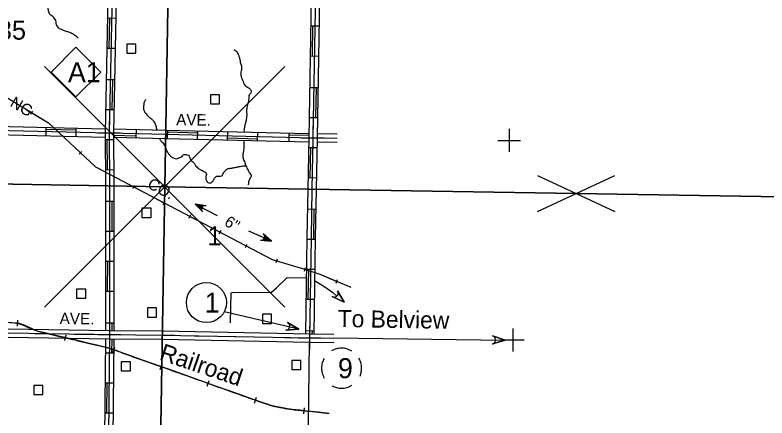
# Model space of a CAD drawing. Extents: x 2069310 to 2364990, y 871649 to 1065889.
# Drawn here: x 2262687 to 2282515, y 917370 to 927982 of the extents above; entities that cross this region are included whole.
import ezdxf

# ---------------------------------------------------------------- set-up
doc = ezdxf.new("R2010")
doc.units = 0
for name, color, linetype in [('COUNTY BNDRY', 7, 'Continuous'), ('CR RTE', 7, 'Continuous'), ('CR SYM', 7, 'Continuous'), ('CSAH RTE', 7, 'Continuous'), ('CSAH SYM', 7, 'Continuous'), ('DWELLING', 7, 'Continuous'), ('HYDRO', 7, 'Continuous'), ('OUTSIDE CO BRDR', 7, 'Continuous'), ('PIPELINE', 7, 'Continuous'), ('QUAD BASE SYM', 7, 'Continuous'), ('QUAD BORDER', 7, 'Continuous'), ('RAILROAD', 7, 'Continuous'), ('RTE TERM ARROW', 7, 'Continuous'), ('SECTION', 7, 'Continuous'), ('SECTION CORNER BASE', 7, 'Continuous'), ('STREET NAME', 7, 'Continuous'), ('TOWNSHIP ROAD', 7, 'Continuous')]:
    doc.layers.add(name, color=color, linetype=linetype)

msp = doc.modelspace()

# ---------------------------------------------------------------- linework, layer by layer
at = {"layer": 'COUNTY BNDRY'}
msp.add_lwpolyline([(2270389, 914297), (2270453, 919366)], dxfattribs=at)
at = {"layer": 'CR RTE'}
for p, q in [((2265124, 927906), (2265344, 927902)), ((2265107, 927114), (2265327, 927110)), ((2265090, 926287), (2265310, 926282)), ((2265073, 925495), (2265293, 925490)), ((2265061, 924700), (2265281, 924702)), ((2265068, 923908), (2265288, 923910)), ((2265071, 923081), (2265291, 923081)), ((2265071, 922289), (2265291, 922289)), ((2265071, 921497), (2265291, 921497)), ((2265070, 920705), (2265290, 920705)), ((2265070, 919877), (2265290, 919877)), ((2265065, 919086), (2265285, 919084)), ((2265058, 918294), (2265278, 918292)), ((2265050, 917502), (2265270, 917500))]:
    msp.add_line(p, q, dxfattribs=at)
for points in [[(2262435, 954835), (2262700, 954627), (2262879, 954469), (2263016, 954332), (2263110, 954217), (2263196, 954117), (2263303, 953967), (2263484, 953676), (2263713, 953327), (2263936, 952961), (2264217, 952520), (2264542, 952014), (2264825, 951561), (2265077, 951143), (2265363, 950638), (2265608, 950207), (2265648, 950106), (2265649, 949992), (2265578, 946178), (2265459, 940843), (2265392, 935507), (2265282, 930190), (2265170, 924877), (2265181, 923481)], [(2265292, 936284), (2265282, 935509), (2265172, 930192), (2265060, 924878), (2265071, 923480), (2265070, 919677)], [(2265512, 936284), (2265502, 935505), (2265392, 930187), (2265280, 924876), (2265291, 923481), (2265290, 919674)], [(2265174, 927905), (2265157, 927113)], [(2265260, 926283), (2265243, 925491)], [(2265111, 924700), (2265118, 923908)], [(2265181, 923481), (2265180, 919565), (2265129, 914280), (2265023, 908999), (2264889, 903715), (2264823, 898446), (2264775, 895800), (2264710, 893167)], [(2265241, 923081), (2265241, 922289)], [(2265121, 921497), (2265120, 920705)], [(2265240, 919877), (2265240, 919674)], [(2265069, 919457), (2265019, 914281), (2264915, 909111)], [(2265289, 919453), (2265239, 914278), (2265135, 909107)], [(2265239, 919454), (2265235, 919084)], [(2265108, 918293), (2265100, 917501)]]:
    msp.add_lwpolyline(points, dxfattribs=at)
at = {"layer": 'CR SYM'}
msp.add_lwpolyline([(2264948, 926481), (2264294, 927133), (2263642, 926481), (2264294, 925826)], close=True, dxfattribs=at)
at = {"layer": 'CSAH RTE'}
for points in [[(2234025, 920261), (2238552, 920151), (2243984, 919997), (2249276, 919870), (2254556, 919864), (2259824, 919653), (2265180, 919565), (2266568, 919553)], [(2254640, 919971), (2259827, 919763), (2265181, 919675), (2266570, 919663), (2270457, 919586)], [(2254640, 919751), (2259821, 919543), (2265179, 919455), (2266566, 919443), (2270453, 919366)], [(2263193, 919598), (2263721, 919589)], [(2264249, 919580), (2264777, 919572)], [(2265305, 919564), (2265833, 919559)], [(2266361, 919555), (2266568, 919553), (2266889, 919547)], [(2266568, 919553), (2270455, 919476)], [(2267417, 919536), (2267945, 919526)], [(2268472, 919515), (2269000, 919505)], [(2269528, 919494), (2270056, 919484)], [(2270455, 919476), (2271095, 919470)], [(2270456, 919586), (2271096, 919579)], [(2270454, 919366), (2271094, 919359)]]:
    msp.add_lwpolyline(points, dxfattribs=at)
at = {"layer": 'CSAH SYM'}
msp.add_circle((2267734, 920409), 528, dxfattribs=at)
at = {"layer": 'DWELLING'}
for points in [[(2265632, 927215), (2265632, 926975), (2265872, 926975), (2265872, 927215)], [(2267837, 925880), (2267837, 925640), (2268077, 925640), (2268077, 925880)], [(2266033, 922891), (2266033, 922651), (2266273, 922651), (2266273, 922891)], [(2264310, 920762), (2264310, 920522), (2264550, 920522), (2264550, 920762)], [(2266176, 920267), (2266176, 920027), (2266416, 920027), (2266416, 920267)], [(2269214, 920099), (2269214, 919859), (2269454, 919859), (2269454, 920099)], [(2265488, 918849), (2265488, 918609), (2265728, 918609), (2265728, 918849)], [(2269983, 918886), (2269983, 918646), (2270223, 918646), (2270223, 918886)], [(2263183, 918224), (2263183, 917984), (2263423, 917984), (2263423, 918224)]]:
    msp.add_lwpolyline(points, close=True, dxfattribs=at)
at = {"layer": 'HYDRO'}
for points in [[(2268367, 919879), (2268389, 920662), (2268456, 920686), (2269437, 920678), (2269585, 920795), (2269864, 921071), (2270369, 921062)], [(2270588, 920991), (2270857, 920821), (2271070, 920673), (2271177, 920569)], [(2271053, 920567), (2271367, 920420), (2271194, 920721)]]:
    msp.add_lwpolyline(points, dxfattribs=at)
msp.add_lwpolyline([(2271367, 920420), (2271053, 920567), (2271067, 920561), (2271100, 920554), (2271122, 920556), (2271146, 920563), (2271165, 920574), (2271182, 920589), (2271195, 920606), (2271204, 920625), (2271210, 920647), (2271211, 920668), (2271209, 920687), (2271202, 920705), (2271194, 920721)], close=True, dxfattribs=at)
for points in [[(2264355, 927375), (2264258, 927452), (2264151, 927512), (2264061, 927544), (2263970, 927578), (2263892, 927606), (2263835, 927643), (2263794, 927696), (2263775, 927761), (2263759, 927841), (2263730, 927894), (2263655, 927964), (2263612, 927997), (2263572, 928092), (2263563, 928148), (2263530, 928203), (2263483, 928260), (2263454, 928321), (2263409, 928392), (2263403, 928474), (2263396, 928528), (2263297, 928595), (2263208, 928621), (2263132, 928656), (2263058, 928676), (2262998, 928739), (2262924, 928749), (2262860, 928752), (2262806, 928770), (2262769, 928853), (2262773, 928917), (2262807, 928998), (2262811, 929094), (2262802, 929177), (2262791, 929231), (2262773, 929291), (2262675, 929300), (2262620, 929363), (2262593, 929430), (2262534, 929497), (2262461, 929537), (2262391, 929550), (2262311, 929566), (2262256, 929603), (2262179, 929687), (2262131, 929750), (2262090, 929813), (2262053, 929888), (2262075, 929978), (2262099, 930076), (2262190, 930098), (2262247, 930134)], [(2268457, 927079), (2268534, 927010), (2268586, 926903), (2268616, 926807), (2268631, 926719), (2268663, 926607), (2268650, 926511), (2268640, 926394), (2268687, 926264), (2268745, 926138), (2268842, 926067), (2268908, 926005), (2268916, 925953), (2268862, 925881), (2268849, 925771), (2268824, 925651), (2268796, 925515), (2268795, 925382), (2268784, 925228), (2268760, 925132), (2268739, 925036), (2268724, 924950), (2268728, 924903)], [(2266136, 925761), (2266094, 925687), (2266078, 925595), (2266075, 925521), (2266101, 925442), (2266159, 925357), (2266236, 925283), (2266297, 925235), (2266354, 925164), (2266398, 925067), (2266422, 924960)], [(2266494, 924733), (2266509, 924706), (2266557, 924639), (2266605, 924590), (2266651, 924492)], [(2268725, 924684), (2268712, 924415), (2268697, 924315), (2268695, 924227), (2268736, 924121), (2268775, 924009), (2268832, 923898), (2268863, 923838), (2268917, 923748), (2268877, 923670), (2268834, 923514)], [(2266651, 924492), (2266701, 924382), (2266751, 924312), (2266799, 924254), (2266861, 924221), (2266935, 924199), (2267007, 924217), (2267062, 924237), (2267106, 924270), (2267124, 924298), (2267172, 924312), (2267229, 924304), (2267281, 924266), (2267306, 924193), (2267338, 924143), (2267410, 924079), (2267458, 924004), (2267502, 923960), (2267568, 923912), (2267634, 923884), (2267732, 923779), (2267717, 923727), (2267719, 923661), (2267755, 923585), (2267797, 923560), (2267847, 923562), (2267897, 923600), (2267936, 923672), (2267966, 923706), (2268000, 923734), (2268068, 923737), (2268143, 923751), (2268189, 923831), (2268254, 923901), (2268290, 923933), (2268380, 923946), (2268465, 923966), (2268555, 923982), (2268647, 924001), (2268775, 924009)]]:
    msp.add_spline(points, degree=3, dxfattribs=at)
at = {"layer": 'OUTSIDE CO BRDR'}
msp.add_line((2271095, 919481), (2275608, 919421), dxfattribs=at)
msp.add_lwpolyline([(2275608, 919421), (2275276, 919321), (2275291, 919326), (2275319, 919343), (2275335, 919359), (2275347, 919380), (2275354, 919401), (2275357, 919423), (2275356, 919445), (2275350, 919465), (2275340, 919485), (2275327, 919502), (2275312, 919514), (2275295, 919524), (2275279, 919530)], close=True, dxfattribs=at)
msp.add_lwpolyline([(2275276, 919321), (2275608, 919421), (2275279, 919530)], dxfattribs=at)
for points in [[(2271570, 919130), (2271411, 919195), (2271282, 919207), (2271160, 919188), (2271031, 919136)], [(2270836, 918937), (2270789, 918817), (2270770, 918681), (2270785, 918555), (2270841, 918415)], [(2271784, 918470), (2271818, 918588), (2271826, 918684), (2271805, 918828), (2271752, 918945)], [(2271039, 918219), (2271166, 918168), (2271298, 918151), (2271437, 918169), (2271569, 918231)]]:
    msp.add_spline(points, degree=3, dxfattribs=at)
at = {"layer": 'PIPELINE'}
for p, q in [((2263101, 925367), (2263153, 925453)), ((2264382, 924316), (2264450, 924389)), ((2265793, 923413), (2265839, 923501)), ((2266590, 922995), (2266636, 923084)), ((2267603, 922919), (2267440, 923005)), ((2267440, 923005), (2267641, 922795)), ((2267727, 922958), (2267440, 923005)), ((2267440, 923005), (2267480, 922983)), ((2267440, 923005), (2268015, 922702)), ((2267480, 922983), (2267581, 922878)), ((2267624, 922960), (2267480, 922983)), ((2267562, 922940), (2267624, 922960)), ((2267581, 922878), (2267562, 922940)), ((2267603, 922919), (2267603, 922919)), ((2267277, 922636), (2267323, 922725)), ((2268074, 922219), (2268121, 922307)), ((2269447, 922027), (2268852, 922290)), ((2269447, 922027), (2269231, 922223)), ((2269157, 922055), (2269447, 922027)), ((2269320, 922083), (2269260, 922060)), ((2269260, 922060), (2269405, 922046)), ((2269278, 922102), (2269278, 922102)), ((2269278, 922102), (2269447, 922027)), ((2269405, 922046), (2269297, 922144)), ((2269297, 922144), (2269320, 922083)), ((2269447, 922027), (2269405, 922046)), ((2268761, 921859), (2268807, 921948)), ((2269576, 921461), (2269605, 921557)), ((2270318, 921238), (2270347, 921333)), ((2271154, 920920), (2271193, 921012))]:
    msp.add_line(p, q, dxfattribs=at)
for points in [[(2260913, 961535), (2258044, 959399), (2257358, 958965), (2255947, 958565), (2252643, 956347), (2249763, 955256), (2239096, 954015), (2235210, 953353), (2234910, 952599), (2235044, 949464), (2238683, 945658), (2244058, 940860), (2249432, 935151), (2255634, 930518), (2260017, 927291), (2263573, 925140), (2264813, 923982), (2269467, 921546), (2270380, 921272), (2270727, 921154), (2271538, 920812)], [(2263127, 925410), (2263573, 925140), (2263700, 925021)], [(2264416, 924352), (2264813, 923982), (2265068, 923848)], [(2265816, 923457), (2266613, 923040)], [(2267300, 922680), (2267711, 922465)], [(2267930, 922351), (2268097, 922263)], [(2268784, 921904), (2269467, 921546), (2269591, 921509)], [(2270333, 921286), (2270372, 921274)], [(2270591, 921200), (2270727, 921154), (2271173, 920966)]]:
    msp.add_lwpolyline(points, dxfattribs=at)
for centre, start, end in [((2267697, 922869), 80.7234, 223.8535), ((2269180, 922145), 264.5885, 47.7186)]:
    msp.add_arc(centre, 92.1, start, end, dxfattribs=at)
at = {"layer": 'QUAD BASE SYM'}
for p, q in [((2263466, 926623), (2269802, 920287)), ((2263466, 920287), (2269802, 926623)), ((2263466, 926623), (2269802, 920287)), ((2263466, 920287), (2269802, 926623)), ((2263466, 926623), (2269802, 920287)), ((2263466, 920287), (2269802, 926623)), ((2263466, 926623), (2269802, 920287)), ((2263466, 920287), (2269802, 926623)), ((2276461, 923756), (2278499, 922806)), ((2276461, 922806), (2278499, 923756)), ((2276462, 923755), (2278499, 922805)), ((2276462, 922805), (2278499, 923755)), ((2266634, 923455), (2266634, 923455)), ((2266634, 923455), (2266634, 923455)), ((2266634, 923455), (2266634, 923455)), ((2266634, 923455), (2266634, 923455)), ((2277480, 923281), (2277480, 923281)), ((2277481, 923280), (2277481, 923280))]:
    msp.add_line(p, q, dxfattribs=at)
at = {"layer": 'QUAD BORDER'}
for points in [[(2234094, 924027), (2234930, 969590), (2267399, 969019), (2266634, 923455), (2234094, 924027)], [(2266634, 923455), (2267399, 969019), (2299870, 968497), (2299174, 922933), (2266634, 923455)], [(2233258, 878467), (2234094, 924027), (2266634, 923455), (2265868, 877893), (2233258, 878467)], [(2265868, 877893), (2266634, 923455), (2299174, 922933), (2298478, 877369), (2265868, 877893)]]:
    msp.add_lwpolyline(points, dxfattribs=at)
at = {"layer": 'RAILROAD'}
for p, q in [((2262749, 919783), (2262765, 919942)), ((2263997, 919406), (2264034, 919561)), ((2265269, 919087), (2265321, 919238)), ((2266514, 918649), (2266566, 918800)), ((2267756, 918204), (2267810, 918354)), ((2269001, 917762), (2269053, 917913)), ((2270304, 917480), (2270320, 917639))]:
    msp.add_line(p, q, dxfattribs=at)
msp.add_lwpolyline([(2270968, 917491), (2270679, 917521), (2270389, 917552), (2270195, 917572), (2270001, 917593), (2269868, 917611), (2269736, 917633), (2269603, 917659), (2269471, 917692), (2269365, 917723), (2269260, 917757), (2268924, 917873), (2268588, 917992), (2268026, 918192), (2267464, 918393), (2267009, 918556), (2266554, 918720), (2266254, 918822), (2265954, 918925), (2265742, 919002), (2265531, 919080), (2265379, 919133), (2265228, 919186), (2265165, 919208), (2265101, 919228), (2264989, 919254), (2264877, 919279), (2264574, 919351), (2264271, 919423), (2263997, 919488), (2263723, 919552), (2263581, 919586), (2263438, 919620), (2263393, 919630), (2263348, 919639), (2263308, 919649), (2263235, 919674), (2263172, 919700), (2262954, 919804), (2262899, 919826), (2262857, 919841), (2262794, 919857), (2262761, 919862), (2262728, 919866), (2262608, 919873)], dxfattribs=at)
for points in [[(2242110, 923909), (2242810, 923740), (2243913, 923471), (2245298, 923139), (2246795, 922765), (2248022, 922464), (2249339, 922152), (2250328, 921859), (2252145, 921316), (2253776, 920848), (2254226, 920680), (2254948, 920432), (2256511, 920051), (2256906, 920041), (2257042, 920036), (2257252, 920028), (2257680, 920006), (2260685, 919914), (2262247, 919883), (2262728, 919866), (2263348, 919639), (2263438, 919620), (2263723, 919552), (2264271, 919423), (2264877, 919279), (2265101, 919228), (2265228, 919186), (2265531, 919080), (2265954, 918925), (2266554, 918720)], [(2266554, 918720), (2267464, 918393), (2268588, 917992), (2269260, 917757), (2269471, 917692), (2269736, 917633), (2270001, 917593), (2270389, 917552), (2270968, 917491)]]:
    msp.add_spline(points, degree=3, dxfattribs=at)
at = {"layer": 'RTE TERM ARROW'}
msp.add_line((2270172, 919704), (2268203, 920167), dxfattribs=at)
msp.add_lwpolyline([(2270172, 919704), (2269826, 919678), (2269842, 919680), (2269873, 919689), (2269892, 919702), (2269909, 919720), (2269920, 919739), (2269928, 919760), (2269931, 919781), (2269930, 919802), (2269925, 919824), (2269915, 919843), (2269903, 919858), (2269888, 919871), (2269874, 919881)], close=True, dxfattribs=at)
msp.add_lwpolyline([(2269826, 919678), (2270172, 919704), (2269874, 919881)], dxfattribs=at)
at = {"layer": 'SECTION CORNER BASE'}
for p, q in [((2265170, 925177), (2265170, 924577)), ((2270542, 925051), (2270542, 924451)), ((2275715, 924981), (2275715, 924381)), ((2264870, 924877), (2265470, 924877)), ((2265170, 924877), (2265170, 924877)), ((2270242, 924751), (2270842, 924751)), ((2270542, 924751), (2270542, 924751)), ((2275415, 924681), (2276015, 924681)), ((2275715, 924681), (2275715, 924681)), ((2265180, 919865), (2265180, 919265)), ((2270455, 919776), (2270455, 919176)), ((2275811, 919723), (2275811, 919123)), ((2264880, 919565), (2265480, 919565)), ((2265180, 919565), (2265180, 919565)), ((2270155, 919476), (2270755, 919476)), ((2270455, 919476), (2270455, 919476)), ((2275511, 919423), (2276111, 919423)), ((2275811, 919423), (2275811, 919423))]:
    msp.add_line(p, q, dxfattribs=at)
at = {"layer": 'TOWNSHIP ROAD'}
for p, q in [((2270483, 927698), (2270703, 927694)), ((2270469, 926906), (2270689, 926902)), ((2270455, 926078), (2270675, 926074)), ((2270441, 925286), (2270661, 925282)), ((2263506, 924806), (2263511, 925025)), ((2264297, 924787), (2264302, 925007)), ((2265881, 924751), (2265886, 924971)), ((2266709, 924732), (2266714, 924952)), ((2267500, 924713), (2267506, 924933)), ((2268292, 924694), (2268297, 924914)), ((2269084, 924675), (2269089, 924895)), ((2269912, 924656), (2269917, 924876)), ((2270427, 924495), (2270647, 924490)), ((2270411, 923703), (2270631, 923698)), ((2270396, 922874), (2270616, 922871)), ((2270384, 922082), (2270604, 922079)), ((2270372, 921290), (2270592, 921287)), ((2270360, 920499), (2270580, 920495)), ((2270348, 919671), (2270568, 919667))]:
    msp.add_line(p, q, dxfattribs=at)
for points in [[(2270796, 940440), (2270705, 935307), (2270634, 930036), (2270542, 924751), (2270514, 923393)], [(2270685, 940357), (2270595, 935308), (2270524, 930037), (2270432, 924753), (2270404, 923395), (2270385, 922116), (2270347, 919588)], [(2270904, 940298), (2270815, 935305), (2270744, 930034), (2270652, 924749), (2270624, 923391), (2270605, 922112), (2270566, 919585)], [(2270533, 927697), (2270519, 926905)], [(2270625, 926075), (2270611, 925283)], [(2259891, 925000), (2265170, 924877), (2266657, 924843)], [(2260003, 925107), (2265062, 924989)], [(2263509, 924975), (2264301, 924957)], [(2265282, 924984), (2266659, 924953), (2270434, 924864)], [(2260000, 924887), (2265061, 924769)], [(2265279, 924814), (2265882, 924801)], [(2265281, 924764), (2266654, 924733), (2270430, 924644)], [(2266657, 924843), (2270542, 924751)], [(2266713, 924902), (2267504, 924883)], [(2269916, 924826), (2270433, 924814)], [(2270542, 924751), (2271182, 924742)], [(2270654, 924859), (2271183, 924852)], [(2268293, 924744), (2269085, 924725)], [(2270650, 924639), (2271180, 924632)], [(2270477, 924494), (2270461, 923702)], [(2270514, 923393), (2270495, 922114)], [(2270566, 922872), (2270555, 922113), (2270554, 922080)], [(2270495, 922114), (2270455, 919476)], [(2270422, 921290), (2270410, 920498)], [(2270518, 919668), (2270517, 919585)]]:
    msp.add_lwpolyline(points, dxfattribs=at)

# ---------------------------------------------------------------- texts
at = {"layer": 'CR SYM'}
msp.add_text('A1', height=528, dxfattribs=at).set_placement((2264083, 926212))
at = {"layer": 'CSAH SYM'}
msp.add_text('1', height=528, dxfattribs=at).set_placement((2267686, 920144))
at = {"layer": 'OUTSIDE CO BRDR'}
msp.add_text('To Belview', height=450, rotation=359.0118, dxfattribs=at).set_placement((2271192, 919767))
msp.add_text('9', height=528, dxfattribs=at).set_placement((2271202, 918417))
at = {"layer": 'PIPELINE'}
for s, rotation, p in [('NG', 329.4418, (2262531, 925595)), ('CO.', 332.1249, (2266154, 923445)), ('6"', 328.1324, (2268181, 922461))]:
    msp.add_text(s, height=300, rotation=rotation, dxfattribs=at).set_placement(p)
at = {"layer": 'RAILROAD'}
msp.add_text('Railroad', height=450, rotation=341.463, dxfattribs=at).set_placement((2266469, 918911))
at = {"layer": 'SECTION'}
for s, p in [('35', (2262233, 927334)), ('1', (2267763, 921916))]:
    msp.add_text(s, height=500, dxfattribs=at).set_placement(p)
at = {"layer": 'STREET NAME'}
for p in [(2266936, 925079), (2263864, 919843)]:
    msp.add_text('AVE.', height=300, rotation=359.3497, dxfattribs=at).set_placement(p)

doc.saveas('drawing.dxf')
